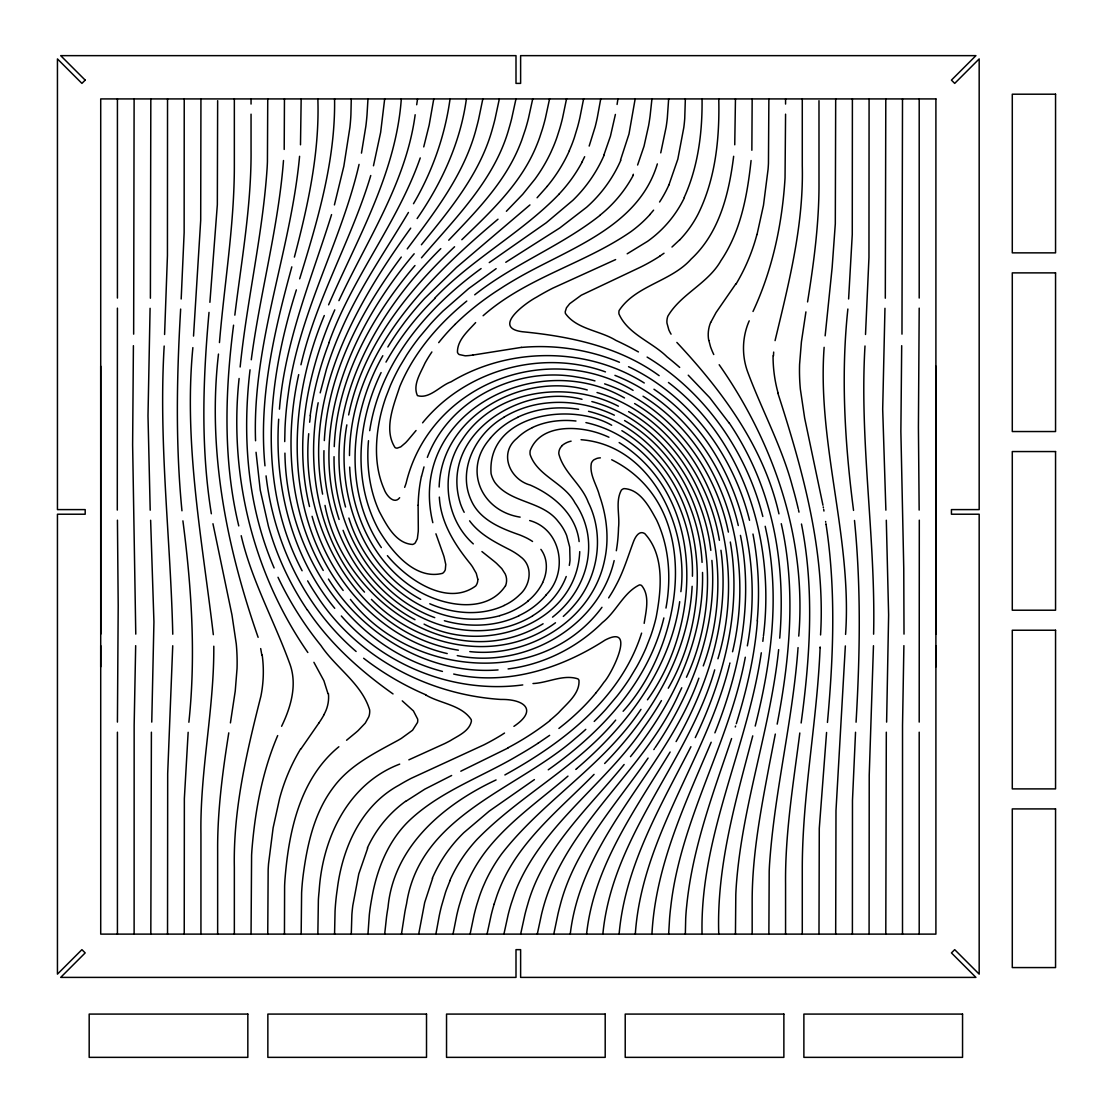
<?xml version="1.0" encoding="UTF-8"?>
<svg xmlns="http://www.w3.org/2000/svg" width="1113" height="1113" viewBox="0 0 1113 1113"><rect width="100%" height="100%" fill="white"/><g stroke="black" fill="none" stroke-linecap="round" stroke-linejoin="round"><path stroke-width="1.5" d="M100.713 666.854L100.727 645.651M100.713 366.191L100.754 634.104M301.164 934.113L301.609 892.793A232.561 232.561 0 0 1 303.223 874.832C307.327 843.863 314.52 811.753 334.025 786.543C350.247 764.965 375.011 752.903 398.12 740.284A168.16 168.16 0 0 0 401.348 738.392L412.561 730.239L417.514 722.476A9.516 9.516 0 0 0 417.653 719.081L413.424 710.929L402.252 700.856M301.164 98.918L300.496 144.801M317.859 98.918C319.654 152.592 307.967 205.502 294.389 257.089M317.859 934.113L318.374 899.833A177.412 177.412 0 0 1 319.139 891.04C322.367 838.562 347.799 783.802 399.706 764.116M718.761 98.918C719.68 137.984 715.673 178.567 698.129 214.03A109.519 109.519 0 0 1 679.681 239.921M718.761 934.113C716.438 866.415 735.763 800.65 752.75 735.86M735.456 934.113L735.804 894.574A288.253 288.253 0 0 1 736.639 881.204C743.067 802.71 770.377 727.832 778.655 649.63M735.456 98.918L734.747 144.801M935.908 666.854L935.922 645.651M935.908 366.191L935.936 634.104M284.719 441.583L285.011 428.102A342.818 342.818 0 0 1 288.253 394.044C298.576 313.699 341.023 242.676 359.068 164.404M334.568 98.918C335.57 160.634 317.622 220.444 299.661 278.82M702.053 98.918C702.442 132.419 698.143 166.769 684.175 197.502M702.053 934.113C699.827 836.559 747.393 747.755 761.306 652.788M334.568 934.113L335.055 911.116A217.898 217.898 0 0 1 335.667 902.629A243.636 243.636 0 0 1 336.14 897.899A218.051 218.051 0 0 1 337.239 889.524C342.234 848.356 360.862 805.951 398.788 785.291A208.854 208.854 0 0 1 411.198 778.335L483.891 744.861A244.415 244.415 0 0 0 501.726 734.872L504.523 733.05M351.277 98.918L350.915 114.722A207.755 207.755 0 0 1 349.899 127.439L343.834 166.254L334.415 204.917M351.277 934.113L351.875 914.719A159.771 159.771 0 0 1 352.821 905.467L358.789 873.914L367.693 848.148M685.344 98.918L684.745 118.326A159.771 159.771 0 0 1 683.799 127.578L677.831 159.131L668.927 184.897M685.344 934.113L685.705 918.322A207.755 207.755 0 0 1 686.721 905.592C692.509 847.842 713.141 793.138 731.589 738.559M135.772 634.118L132.628 444.838L133.407 345.684M873.608 634.187C875.806 537.955 859.306 442.223 864.996 345.99M904.006 634.118L903.756 568.409L900.876 431.51L901.697 345.684M172.738 645.749L167.687 773.577L167.534 934.113M135.675 645.665L134.158 725.384L134.117 934.113M903.895 645.651L902.532 725.245L902.504 934.113M323.966 450.668C322.158 517.434 354.407 587.775 414.996 619.704M845.574 634.396C852.238 537.676 816.984 443.753 824.135 347.326M579.748 551.631C576.52 625.075 482.694 655.251 424.081 624.115M873.468 645.721L869.225 775.246L869.086 934.113M349.482 455.551C350.178 355.033 426.251 279.586 497.998 219.205M133.657 334.15L134.117 98.918M418.112 505.205L418.293 528.299A97.137 97.137 0 0 1 418.238 531.569L417.347 538.72L415.274 542.838A5.565 5.565 0 0 1 412.603 544.452C395.699 543.547 386.35 524.682 379.296 511.493C369.279 489.456 366.358 464.678 368.5 440.692M820.559 634.939C825.498 551.895 803.085 471.175 777.834 393.042M845.351 645.93L835.988 810.584L835.682 934.113M901.975 334.15L902.504 98.918M150.394 298.214L150.825 98.918M886.31 732.187L885.795 934.113M150.088 308.301L148.001 415.817L150.199 510.185M886.616 722.1L888.619 614.933L886.31 520.23M164.181 346.032C158.436 442.264 170.553 538.136 172.765 634.215M885.308 298.214L885.795 98.918M151.396 732.201L150.825 934.113M151.758 722.1L153.928 621.93L150.631 520.272M884.96 308.301L882.692 409.222L885.878 510.144M164.585 334.498L167.437 255.656L167.534 98.918M284.205 149.434L284.455 98.918M773.465 355.826L773.674 352.07M334.248 446.605C336.961 378.476 371.798 316.495 414.968 265.534M820.142 646.945L820.1 647.655M367.972 98.918L367.012 114.931A253.514 253.514 0 0 1 365.857 126.2L361.461 153.121M439.148 487.007C441.305 415.733 522.567 371.714 587.261 389.953M668.649 934.113L669.609 918.114A253.514 253.514 0 0 1 670.763 906.845C680.516 819.502 729.405 743.053 745.307 657.213M820.1 647.891C817.095 721.252 802.487 793.792 802.278 867.305L802.278 934.113M668.649 98.918L667.313 118.075A181.447 181.447 0 0 1 666.103 127.258L660.746 152.871M865.511 334.47L868.961 257.423L869.086 98.918M798.744 636.093C806.772 539.165 774.37 443.572 719.165 364.73M367.972 934.113L369.307 914.969A179.763 179.763 0 0 1 370.518 905.773A321.949 321.949 0 0 1 371.742 898.594C376.806 869.239 388.367 839.828 410.669 819.265C441.722 790.592 482.583 776.637 518.394 755.268A411.921 411.921 0 0 0 538.163 743.192M751.859 150.255L752.165 98.918M180.654 309.08C176.73 376.25 175.381 443.753 181.962 510.797M192.869 347.618C183.589 444.073 202.135 539.402 213.334 634.674M856.064 722.184C859.973 655.014 861.184 587.497 854.492 520.467M181.182 298.994L184.146 232.659L184.229 98.918M855.535 732.257L852.475 800.386L852.391 934.113M278.681 419.211C274.271 486.089 291.606 556.013 334.749 608.31M308.718 433.722C299.675 528.438 359.36 634.493 458.361 650.187M193.523 336.084L200.702 220.291L200.938 98.918M324.328 440.581C327.89 372.591 361.349 310.597 401.278 257.047M692.133 586.314C688.641 654.458 651.119 715.617 604.651 763.504M798.049 647.613L797.938 649.199M188.153 732.298L184.355 798.55L184.229 934.113M188.876 722.24C196.013 655.112 191.561 587.594 182.908 520.856M847.869 309.024C840.718 376.138 844.864 443.656 853.546 510.408M848.607 298.952L852.266 234.495L852.391 98.918M797.854 650.256C792.345 722.24 774.328 792.651 769.514 864.731A271.586 271.586 0 0 0 769.194 871.242L768.874 934.113M218.482 354.073C207.31 450.417 226.468 546.608 258.119 637.332M239.1 378.49C228.847 474.444 252.748 573.084 307.842 652.51M779.726 638.152C783.399 594.133 780.519 549.279 768.193 506.749A293.262 293.262 0 0 0 729.391 423.177M283.495 160.522C278.306 227.775 260.08 293.053 251.274 359.777M757.452 620.776C754.711 655.807 746.67 690.199 736.305 723.687M209.021 312.391C202.942 379.324 200.577 447.162 211.345 513.761M827.446 722.42C833.414 656.753 836.072 590.252 826.11 524.821M209.898 302.319L217.341 204.681L217.647 100.685M384.681 98.918L380.646 132.391L373.467 165.795M651.94 934.113C655.474 866.137 685.093 803.836 711.179 742.246M826.569 732.479L819.279 828.364L818.987 934.113M219.456 342.567C224.353 283.648 234.384 224.993 234.342 165.74L234.342 98.918M680.878 591.657C688.891 527.91 652.051 445.2 581.056 439.705M279.433 409.153C284.817 341.566 311.598 278.64 331.563 214.6M384.681 934.113L386.531 917.029A223.003 223.003 0 0 1 388.02 907.345C393.682 846.214 443.892 804.296 496.078 779.935M651.94 98.918L650.089 116.002A223.003 223.003 0 0 1 648.601 125.686L644.024 146.234L637.61 165.016M825.15 335.834L832.134 267.649L835.307 223.769L835.682 98.918M751.08 160.522C747.352 195.22 740.868 231.212 720.946 260.637C708.007 283.606 680.864 293.915 667.814 316.259A16.139 16.139 0 0 0 666.965 323.104L668.857 329.921A40.235 40.235 0 0 0 671.069 334.164M299.578 156.307C290.66 252.081 252.067 343.625 255.559 440.748M240.144 366.998C246.905 300.482 262.612 235.107 267.106 168.313A271.586 271.586 0 0 0 267.426 161.802L267.746 98.918M309.664 422.217L310.416 415.706M763.435 635.982C775.024 543.116 744.959 440.692 668.454 382.482M763.309 637.179L762.836 641.352M250.049 369.808C242.133 436.421 247.267 505.872 274.118 567.964M233.563 325.177C225.021 391.748 222.906 460.212 238.766 525.906M733.648 156.293C729.057 193.245 719.527 232.77 691.173 259.023C671.25 281.603 635.495 285.387 619.106 310.569A9.516 9.516 0 0 0 618.967 313.963C627.788 334.081 651.94 341.941 666.979 356.786A364.633 364.633 0 0 1 677.97 365.913L679.695 367.429M401.306 98.946C395.95 173.141 357.551 238.168 328.599 304.837M635.314 934.099C641.853 836.767 706.56 757.786 729.418 665.115M234.829 315.146C241.549 259.983 251.594 204.82 251.051 149.031L251.051 114.166M801.137 722.991C810.111 657.157 814.507 589.64 801.471 524.014M799.816 732.994C793.416 783.121 785.027 833.317 785.569 884L785.569 934.113M635.161 98.904L628.984 134.047L620.498 160.119M401.459 934.141L404.895 911.923A241.855 241.855 0 0 1 406.579 903.645C420.018 815.453 516.293 789.868 574.892 738.837A330.144 330.144 0 0 0 585.8 729.363M417.514 99.057L416.693 104.761M619.12 933.974C625.089 865.9 660.51 806.188 690.923 746.726M679.709 601.688C670.318 668.774 627.092 725.593 576.784 768.54M617.952 98.779L617.075 104.469M369.711 430.661C379.839 362.963 427.295 307.675 481.108 268.567M418.669 934.252L424.693 902.49L432.609 878.366M346.839 424.874C335.18 490.318 359.944 566.503 420.7 599.364M433.736 99.14L429.173 125.059L423.733 146.902M602.884 933.904C612.275 835.487 687.917 762.335 714.713 669.845M747.338 645.86C764.728 552.298 735.554 444.518 653.971 389.23M228.777 732.855C222.6 771.796 217.383 811.099 217.647 850.596L217.647 934.113M415.163 114.736C406.175 182.421 367.109 240.06 338.922 300.649M807.565 301.929C813.881 262.418 819.224 222.53 818.987 182.449L818.987 100.685M230.419 722.894L235.233 691.09L237.041 668.607A199.241 199.241 0 0 0 236.276 643.982L231.977 615.002L212.959 523.736M775.065 340.62C788.811 283.245 803.753 225.285 802.278 165.74L802.278 98.918M805.923 311.89L801.402 341.955L799.579 364.438A199.241 199.241 0 0 0 800.344 389.049L804.643 418.043L822.966 505.246M435.851 934.322L439.329 915.387A217.021 217.021 0 0 1 441.471 906.177L445.45 892.57A150.185 150.185 0 0 1 446.494 889.593L449.916 880.912M600.77 98.709L597.291 117.658A217.021 217.021 0 0 1 595.149 126.868L589.167 146.067M450.014 99.168C444.894 136.036 432.303 171.625 413.493 203.721M586.607 933.877C593.966 865.511 635.704 809.04 670.137 752.012M583.643 98.695L579.873 117.741A207.922 207.922 0 0 1 577.564 127.021L574.35 137.636A151.257 151.257 0 0 1 571.359 145.761L569.3 150.658M452.977 934.35L456.747 915.303A207.922 207.922 0 0 1 459.057 906.024L462.271 895.409A151.257 151.257 0 0 1 465.262 887.284L467.321 882.386A154.693 154.693 0 0 1 489.428 846.701C511.952 819.405 541.321 799.051 567.964 776.123M665.964 608.06C671.334 578.718 669.456 547.373 656.656 520.133C649.644 507.458 640.392 489.33 624.017 488.607A5.565 5.565 0 0 0 621.346 490.207C615.169 501.56 620.038 515.514 618.508 527.84A181.169 181.169 0 0 1 618.299 533.03L618.16 535.228A146.429 146.429 0 0 1 616.31 550.74M466.361 99.154C460.392 142.45 441.805 182.824 417.125 218.551M570.273 933.89C581.946 835.014 666.965 768.972 698.867 678.165M318.165 402.753C306.812 461.839 316.092 526.435 351.597 575.991A183.798 183.798 0 0 0 364.508 592.102M615.392 114.43L610.439 136.189L604.025 154.679M777.18 724.132C789.813 658.298 796.185 589.723 781.27 523.694M482.792 99.099L478.632 119.174A241.34 241.34 0 0 1 476.475 127.675C464.775 173.572 435.058 211.651 407.247 248.909M566.573 98.709L562.58 117.895A202.622 202.622 0 0 1 559.742 128.593L557.084 136.927A154.345 154.345 0 0 1 553.537 146.276L550.893 152.272A162.234 162.234 0 0 1 534.936 179.165L522.72 194.316L506.387 211.275M470.048 934.336L474.041 915.15A202.622 202.622 0 0 1 476.879 904.452L479.536 896.104A154.345 154.345 0 0 1 483.084 886.755L485.727 880.773A162.234 162.234 0 0 1 501.685 853.88C542.866 800.79 603.399 765.786 640.977 709.357M553.829 933.946L558.003 913.856A241.34 241.34 0 0 1 560.145 905.37C574.6 848.718 615.865 805.061 648.086 758.078M775.316 734.065L769.486 764.088C760.902 809.624 752.012 855.577 752.165 902.1L752.165 934.113M499.32 99.015L495.048 118.924A224.937 224.937 0 0 1 492.433 128.774C480.26 173.391 449.972 209.62 421.382 244.763M549.599 98.765L545.426 118.117A202.914 202.914 0 0 1 542.462 128.941L539.694 137.4A158.895 158.895 0 0 1 536.424 145.9C521.023 183.617 490.541 212.027 461.825 239.726M487.021 934.28L491.195 914.928A202.914 202.914 0 0 1 494.158 904.104M537.301 934.016L541.572 914.107A224.937 224.937 0 0 1 544.201 904.271C568.242 822.27 644.357 770.641 678.791 693.942A322.325 322.325 0 0 0 681.754 687.764M515.973 98.932L511.66 118.66A214.726 214.726 0 0 1 509.003 128.385C494.701 179.958 455.134 218.301 421.465 257.813M532.737 98.834L528.452 118.368A206.823 206.823 0 0 1 525.406 129.331L521.747 140.168A163.528 163.528 0 0 1 519.646 145.539C504.634 182.699 475.905 211.693 448.734 240.213M503.897 934.197L508.168 914.663A206.823 206.823 0 0 1 511.215 903.7L514.874 892.876A163.528 163.528 0 0 1 516.975 887.506C543.979 823.759 605.138 784.428 643.3 728.305A344.78 344.78 0 0 0 661.442 700.592M520.647 934.113L524.96 914.385A214.726 214.726 0 0 1 527.618 904.66C543.269 848.398 588.499 808.288 624.129 764.506M348.647 414.94C362.17 348.035 406.217 292.747 454.577 246.766M732.549 651.745C754.656 559.296 727.026 448.789 643.036 396.214M298.701 374.622C284.149 439.983 289.157 511.73 323.229 570.44M644.177 623.35C645.943 611.274 650.201 595.733 641.589 585.494A4.035 4.035 0 0 0 639.446 584.909C623.517 592.519 616.254 611.788 602.397 622.557C577.091 647.683 543.547 664.489 508.098 668.927M320.182 392.861L326.443 369.252A353.586 353.586 0 0 1 340.244 332.258C358.358 289.839 384.875 251.886 408.443 212.458M421.577 476.141L424.011 466.904M663.877 617.924C648.489 682.13 600.825 732.702 548.25 769.806M300.955 364.786C316.189 298.868 351.458 240.06 370.754 175.52M755.212 726.066C768.248 674.144 776.777 620.303 771.601 566.684A322.589 322.589 0 0 0 767.316 536.341L765.201 526.296M729.961 662.986L729.697 664.058M614.153 560.604C598.418 628.066 523.527 669.177 457.262 655.599M291.815 266.856C274.174 331.493 258.383 398.343 264.977 465.832M717.927 658.771C745.39 567.936 720.181 454.285 634.605 403.546M757.021 234.551L763.49 205.237L768.067 169.329A208.521 208.521 0 0 0 768.457 163.347L768.874 98.918M296.364 289.867C267.677 380.354 256.24 483.765 302.096 570.76M494.158 904.104L496.927 895.645A158.895 158.895 0 0 1 500.196 887.144C519.228 840.83 560.006 809.151 594.064 774.384M641.603 633.116C620.887 698.727 562.747 742.955 504.871 774.954M735.596 726.01L735.29 726.984M703.263 665.908C736.013 577.508 714.685 461.505 628.595 411.601M420.241 157.907C397.578 223.101 352.181 277.457 328.989 342.484M406.008 483.585C429.423 384.889 546.497 338.714 633.088 390.371M657.352 163.903C638.389 227.094 569.55 248.241 518.227 277.777A428.95 428.95 0 0 0 504.078 286.264L495.688 291.689A307.55 307.55 0 0 0 476.795 305.296L474.221 307.355A247.796 247.796 0 0 0 457.262 322.227L455.022 324.426M405.702 484.461L404.659 487.341M749.202 320.85C742.009 337.281 741.606 356.16 748.047 372.925C762.335 411.059 782.049 447.162 792.512 486.743A431.538 431.538 0 0 1 797.965 507.625L798.23 508.752M566.225 576.506C560.048 593.02 547.485 606.696 532.543 615.823M714.894 732.855C739.616 670.666 753.96 601.952 740.451 535.381M324.286 315.536C287.669 402.962 282.855 512.147 343.166 590.447M427.336 457.373C449.415 398.802 516.849 366.135 577.202 377.084A159.535 159.535 0 0 1 594.968 380.896M277.68 735.582C262.306 771.559 255.169 810.445 251.969 849.261A279.53 279.53 0 0 0 251.594 855.215L251.051 934.113M710.678 322.52L716.062 312.544L735.763 283.982M686.457 677.233C726.441 591.56 711.457 471.342 624.56 420.561M753 311.487C771.712 271.419 781.396 227.748 784.651 183.77A279.53 279.53 0 0 0 785.041 177.83L785.569 114.166M281.603 726.288C291.063 706.755 297.686 684.05 289.45 662.833C273.923 620.261 251.552 580.151 241.201 535.701M505.469 585.786C486.228 615.016 441.527 605.5 416.22 589.737C374.371 564.152 351.652 515.055 349.677 467.084M334.79 309.859C307.508 370.949 293.415 440.511 309.511 506.554M542.629 582.502C547.679 572.165 548.027 558.851 540.89 549.363M695.277 737.613C724.201 677.316 741.995 608.95 730.309 542.017M381.105 372.577C357.537 421.131 352.153 481.609 378.796 530.08C391.47 551.199 414.787 580.416 442.543 573.334A7.374 7.374 0 0 0 445.297 569.717L445.77 564.5L444.087 556.931A98.834 98.834 0 0 0 443.294 554.511L435.92 533.795M584.659 156.696L582.196 161.649M633.367 174.268L632.796 175.395M668.259 688.224C715.367 606.543 708.675 483.139 621.861 430.675M382.816 355.715C349.927 413.41 342.47 490.861 381.342 547.582M676.078 741.578C708.772 683.994 730.058 616.992 720.946 550.267M300.858 749.049L318.875 723.033M647.446 699.813C702.164 623.767 706.087 496.676 619.148 442.557M608.644 597.89L611.162 593.911A155.528 155.528 0 0 0 616.199 584.993C623.475 571.512 627.857 556.792 633.186 542.504C634.786 537.996 638.723 529.885 644.677 533.53C664.948 555.401 661.261 590.099 656.169 617.214A173.753 173.753 0 0 1 650.632 636.177L646.124 647.71A201.05 201.05 0 0 1 636.692 666.784L629.958 677.984A232.784 232.784 0 0 1 617.186 695.889L605.806 709.371A275.398 275.398 0 0 1 596.735 718.928L594.203 721.447M655.042 747.783C691.952 693.009 717.69 627.426 711.889 560.409M654.347 748.826L653.846 749.592M410.711 228.151C356.87 302.597 306.298 390.997 321.309 486.478A220.416 220.416 0 0 0 322.603 494.13M601.966 607.295C541.572 689.017 409.528 676.481 350.442 599.406M630.473 756.659C672.502 704.779 704.181 640.559 702.526 572.458M414.175 253.778C353.364 325.789 307.689 424.79 339.117 519.465M490.499 438.202C462.521 469.018 481.094 511.09 520.147 517.128M546.121 594.843C568.562 572.388 561.703 529.371 529.663 520.536M653.609 210.148L649.936 214.475M399.664 497.706C394.044 505.079 386.058 494.937 384.166 489.303C374.01 466.305 375.151 439.899 380.451 415.831A173.753 173.753 0 0 1 385.988 396.868L390.496 385.335A201.05 201.05 0 0 1 399.929 366.247L406.662 355.061A232.784 232.784 0 0 1 419.434 337.156L430.814 323.66A277.93 277.93 0 0 1 442.988 311.056L468.67 288.587L496.148 268.65M595.705 693.135L597.486 690.936A168.146 168.146 0 0 0 603.969 682.227C611.427 674.367 637.179 623.308 605.082 640.086C560.688 668.774 506.54 685.956 453.687 674.047M623.127 711.263C683.285 644.705 706.115 507.041 611.691 459.752M547.22 186.358L537.078 197.78M416.053 430.522L408.123 439.969A82.891 82.891 0 0 1 405.577 442.751L400.763 446.87L397.174 448.136A4.035 4.035 0 0 1 395.032 447.551C383.373 429.562 393.724 405.132 399.762 386.614C413.799 352.654 438.48 324.078 466.778 301.067M422.592 422.829C465.471 370.086 541.433 348.759 605.458 371.881M615.698 720.083C576.27 767.219 520.035 795.433 477.407 839.035A148.419 148.419 0 0 0 449.735 880.828M559.213 194.01C521.496 233.16 472.204 258.842 434.654 298.256M440.804 248.602C374.107 314.923 319.668 410.405 345.531 506.999M562.093 445.729L560.896 447.092A10.323 10.323 0 0 0 558.809 453.798C563.484 472.469 581.654 484.35 588.304 502.408C604.735 535.339 598.404 577.077 574.545 604.776A108.184 108.184 0 0 1 563.303 616.407M679.626 239.879L671.974 247.03M475.641 322.589C468.058 331.006 457.29 340.035 457.443 352.195A4.313 4.313 0 0 0 459.21 354.546L465.178 355.812A57.793 57.793 0 0 0 472.942 355.005M529.941 204.931L456.553 267.398L424.54 298.562A327.417 327.417 0 0 0 405.062 321.713L400.304 328.168A276.789 276.789 0 0 0 387.853 346.964M338.853 746.753C299.606 778.975 288.657 832.009 284.914 880.133A189.015 189.015 0 0 0 284.608 886.198L284.455 934.113M576.562 768.735L575.769 769.417M483.112 315.744C526.254 277.554 584.214 264.004 630.974 231.615A124.406 124.406 0 0 0 649.992 214.531M549.905 720.334L551.742 718.817A171.291 171.291 0 0 0 558.545 712.793C566.712 703.666 579.956 693.747 578.969 680.28A4.132 4.132 0 0 0 577.897 678.874C563.415 674.033 547.777 682.937 532.988 683.535M599.865 215.463C560.966 246.196 513.636 264.018 474.708 294.82M346.574 740.242L355.701 732.702A134.492 134.492 0 0 0 358.08 730.629L365.259 723.116L368.806 716.786A16.139 16.139 0 0 0 369.655 709.941C361.753 683.66 335.792 667.772 320.947 645.526A340.856 340.856 0 0 1 278.013 577.285M528.105 601.034L526.713 602.175A76.616 76.616 0 0 1 499.751 615.614M513.914 726.358C538.4 709.927 524.056 699.006 500.78 699.451C427.489 694.637 356.174 657.129 316.134 594.565A248.797 248.797 0 0 1 307.647 580.875M558.907 728.445L564.945 723.617A242.328 242.328 0 0 0 581.598 708.619A203.053 203.053 0 0 0 595.719 693.149M405.661 801.43L424.832 789.145L451.641 775.497M489.247 262.598L546.246 222.767L572.833 200.34A141.866 141.866 0 0 0 604.276 154.79M664.016 253.235L659.689 256.199M549.641 735.345L538.149 743.192M534.421 779.587L489.191 811.154L463.787 832.705A141.866 141.866 0 0 0 432.345 878.254M505.775 262.292L559.853 227.915L586.621 207.241A135.605 135.605 0 0 0 620.804 160.258M504.078 417.222C476.447 432.971 457.012 469.171 471.036 500.029C479.55 519.771 500.641 528.285 519.562 534.88A92.226 92.226 0 0 1 527.632 538.497L529.524 539.582A47.442 47.442 0 0 1 532.557 541.475M543.088 623.781C453.13 678.262 342.623 599.128 325.01 505.413M508.071 747.978L460.796 771.212M627.189 253.806L647.557 241.326A114.583 114.583 0 0 0 684.412 197.627M615.628 259.579L552.744 288.184A250.801 250.801 0 0 0 536.536 297.171C525.906 302.736 491.431 327.695 522.303 331.73C570.329 336.376 619.398 346.7 659.146 375.665M517.615 417.278C536.466 408.29 558.1 406.022 578.607 409.32M519.006 615.767C495.883 626.8 468.796 627.621 444.365 620.734M532.404 427.531C545.899 421.173 561.216 419.406 575.964 421.006M504.217 605.514C480.774 616.407 453.047 613.861 429.785 603.761M408.847 759.845L444.699 743.581A198.74 198.74 0 0 0 450.264 740.702C458.083 735.776 469.116 731.352 471.369 721.419A6.428 6.428 0 0 0 471.175 719.541C461.352 704.807 440.178 703.569 425.709 694.929M499.793 615.739C433.11 633.478 367.624 579.97 348.87 518.046M472.955 355.061L521.482 347.367M522.762 684.926C455.704 693.816 385.766 666.868 341.329 615.976M498.054 669.929C430.105 675.048 363.868 636.093 328.46 579.08M469.811 651.592C528.814 658.214 592.7 619.858 604.651 559.756C609.34 538.344 606.682 515.889 599.42 495.382C596.735 484.865 589.236 474.541 591.337 463.314A7.374 7.374 0 0 1 594.078 459.697L596.874 458.417A15.276 15.276 0 0 1 600.38 457.86M582.016 399.303C520.967 383.053 438.425 435.113 460.545 504.036A61.869 61.869 0 0 0 464.177 512.3M585.925 422.592C653.915 437.548 694.262 510.032 692.425 576.228M447.231 653.568C380.743 638.194 329.754 580.903 312.085 516.307M588.513 411.323C655.585 427.893 698.672 495.841 702.066 562.385M442.445 671.417C346.783 646.778 286.083 548.598 284.928 453.116M591.852 401.556C658.284 419.281 703.193 484.016 710.817 550.379M597.027 392.513C662.722 411.88 708.466 474.291 719.388 540.292M604.623 383.86C669.247 405.619 715.075 466.486 728.389 532.097M434.752 617.645C370.031 593.799 333.149 523.36 334.039 456.692M614.933 375.359C678.193 400.304 723.213 460.198 738.281 525.517M611.677 425.263C571.094 401.626 486.659 413.966 491.07 473.595A28.006 28.006 0 0 0 494.909 482.486C510.63 503.466 542.601 500.572 558.489 521.858A49.278 49.278 0 0 1 566.684 535.603L569.703 547.081L570.023 560.103A60.019 60.019 0 0 1 569.3 565.39M614.362 415.191C592.909 404.923 568.618 400.304 544.939 403.226A103.036 103.036 0 0 0 504.022 417.125M618.397 406.203C567.227 379.756 495.048 389.16 462.201 439.663C439.997 471.258 444.31 518.004 473.303 543.895M628.539 366.692C689.823 395.755 733.37 455.175 749.536 520.314M624.49 397.981C536.16 346.755 406.593 414.37 432.832 522.679M638.431 351.931L631.641 348.202A318.735 318.735 0 0 0 615.809 340.341C599.963 330.478 576.687 329.337 565.446 313.49A6.428 6.428 0 0 1 565.251 311.626L566.489 307.745L569.717 303.682L581.278 295.209L640.476 267.162A190.337 190.337 0 0 0 659.731 256.254M644.274 382.983C586.454 346.63 509.406 346.755 451.057 381.829C440.233 385.543 429.507 399.344 417.431 395.616C412.492 384.931 420.658 372.925 424.929 363.241A141.045 141.045 0 0 1 431.886 351.958M647.112 357.078C704.905 392.124 746.294 451.266 762.822 516.488M393.028 693.928C360.222 670.708 329.74 643.425 307.341 609.785M481.929 551.561L493.796 561.022A106.236 106.236 0 0 1 496.579 563.387L501.796 568.632L505.26 574.044A14.942 14.942 0 0 1 505.539 585.814M356.118 651.481C304.767 607.434 273.84 542.574 266.063 475.863M688.237 375.192L709.677 397.633L729.279 423.246M371.45 599.406C413.994 643.272 485.129 661.804 540.668 632.128A115.349 115.349 0 0 0 555.484 622.779M387.394 555.651C406.482 578.704 446.633 607.308 475.724 585.953A10.323 10.323 0 0 0 477.811 579.247M676.857 342.428C722.629 391.345 763.949 447.273 778.947 513.858M469.589 520.814C479.647 534.532 495.229 542.309 510.004 549.878A98.236 98.236 0 0 1 514.902 552.702L516.404 553.69A45.146 45.146 0 0 1 520.578 556.792C533.322 565.933 530.748 585.118 519.785 594.592A53.716 53.716 0 0 1 504.175 605.416M313.908 662.318L323.897 680.725L327.959 693.622M343.068 530.303C365.134 588.791 424.22 636.427 488.774 630.139A103.036 103.036 0 0 0 532.598 615.92M798.494 509.879L798.995 512.147M708.842 340.411L710.484 346.644A76.032 76.032 0 0 0 713.767 354.532M260.692 648.573L261.833 655.056M823.244 506.888L823.397 507.723M823.676 509.378L823.954 511.048M825.721 522.206L825.623 521.496M826.041 524.348L825.943 523.639M579.122 541.572C576.186 514.54 553.731 495.285 530.122 485.031C509.865 479.425 498.457 453.367 516.835 438.439A53.716 53.716 0 0 1 532.445 427.629M439.343 497.094C440.692 522.54 454.772 544.73 470.437 563.915A105.429 105.429 0 0 1 472.482 566.781L476.267 573.348L477.797 579.247M256.046 452.281L260.247 490.11L268.428 526.296A293.262 293.262 0 0 0 307.23 609.868M213.793 646.208C214.225 709.037 199.937 771.017 200.938 833.901L200.938 934.113M919.157 510.074L918.42 427.295L919.199 308.148M919.296 520.161L919.199 722.087M117.296 510.074L117.422 308.148M117.435 520.174L118.201 605.75L117.422 722.087M919.199 98.918L919.199 298.047M919.199 732.187L919.199 934.113M785.569 98.918L785.569 104.066M267.746 934.113L268.163 869.698A208.521 208.521 0 0 1 268.553 863.716L273.13 827.794L279.6 798.494A190.796 190.796 0 0 1 300.635 748.91M251.051 98.918L251.051 104.066M234.342 934.113L234.342 867.305C233.187 809.123 246.71 752.193 260.887 696.223A123.988 123.988 0 0 0 262.181 655.014M117.422 98.918L117.422 298.047M117.422 732.187L117.422 934.113M425.778 694.762A287.516 287.516 0 0 1 363.631 658.256M550.072 720.542A278.779 278.779 0 0 1 507.959 747.783M367.36 847.995A119.216 119.216 0 0 1 405.563 801.304M561.982 445.603A20.869 20.869 0 0 1 571.108 441.151M546.205 594.926A78.55 78.55 0 0 1 518.936 615.628M490.416 438.119A78.55 78.55 0 0 1 517.684 417.417M569.397 150.7A154.693 154.693 0 0 1 547.193 186.33M418.168 505.205A152.258 152.258 0 0 1 421.465 476.114M633.102 175.562A129.971 129.971 0 0 1 599.796 215.366M668.913 184.883A120.524 120.524 0 0 1 659.578 202.01M521.496 347.437A208.368 208.368 0 0 1 619.454 362.254M752.972 534.031A314.297 314.297 0 0 1 757.243 620.762M324.05 714.699A90.668 90.668 0 0 1 318.847 723.019M328.418 693.566A34.753 34.753 0 0 1 323.939 714.629M310.165 415.678A327.751 327.751 0 0 1 329.17 342.554M608.922 437.228A104.385 104.385 0 0 0 601.02 434C578.412 425.681 540.515 423.691 530.191 450.612A14.107 14.107 0 0 0 530.122 454.563C537.454 476.141 564.374 482.819 574.948 502.826A77.507 77.507 0 0 1 587.455 532.849A79.19 79.19 0 0 1 587.553 559.964C584.506 578.44 575.101 595.594 561.926 608.797A102.827 102.827 0 0 1 552.535 617.159M542.741 582.558A54.648 54.648 0 0 1 528.007 600.923M385.988 362.101A282.605 282.605 0 0 1 434.877 298.493M582.308 161.705A149.545 149.545 0 0 1 559.171 193.968M438.689 342.637A199.658 199.658 0 0 1 455.036 324.44M708.731 340.425A32.04 32.04 0 0 1 710.623 322.492M756.91 234.523A190.796 190.796 0 0 1 735.999 284.121M778.07 392.972A137.469 137.469 0 0 1 773.062 355.826M85.186 80.122L81.917 83.392L57.445 58.919L57.445 509.601L85.186 509.601L85.186 514.22L57.445 514.22L57.445 974.125L81.917 949.653L85.186 952.909L60.7 977.395L516.001 977.395L516.001 949.653L520.62 949.653L520.62 977.395L975.92 977.395L951.434 952.909L954.704 949.653L979.176 974.125L979.176 514.22L951.434 514.22L951.434 509.601L979.176 509.601L979.176 58.919L954.704 83.392L951.434 80.122L975.92 55.65L520.62 55.65L520.62 83.392L516.001 83.392L516.001 55.65L60.7 55.65L85.186 80.122M1055.555 94.202L1012.287 94.202L1012.287 252.86L1055.555 252.86L1055.555 94.202M935.908 98.918L100.713 98.918L100.713 934.113L935.908 934.113L935.908 98.918M1055.555 272.88L1012.287 272.88L1012.287 431.538L1055.555 431.538L1055.555 272.88M1055.555 451.558L1012.287 451.558L1012.287 610.216L1055.555 610.216L1055.555 451.558M1055.555 630.236L1012.287 630.236L1012.287 788.894L1055.555 788.894L1055.555 630.236M1055.555 808.914L1012.287 808.914L1012.287 967.573L1055.555 967.573L1055.555 808.914M247.837 1014.082L89.179 1014.082L89.179 1057.35L247.837 1057.35L247.837 1014.082M426.516 1014.082L267.857 1014.082L267.857 1057.35L426.516 1057.35L426.516 1014.082M605.194 1014.082L446.536 1014.082L446.536 1057.35L605.194 1057.35L605.194 1014.082M783.872 1014.082L625.214 1014.082L625.214 1057.35L783.872 1057.35L783.872 1014.082M962.55 1014.082L803.878 1014.082L803.878 1057.35L962.55 1057.35L962.55 1014.082"/></g></svg>
